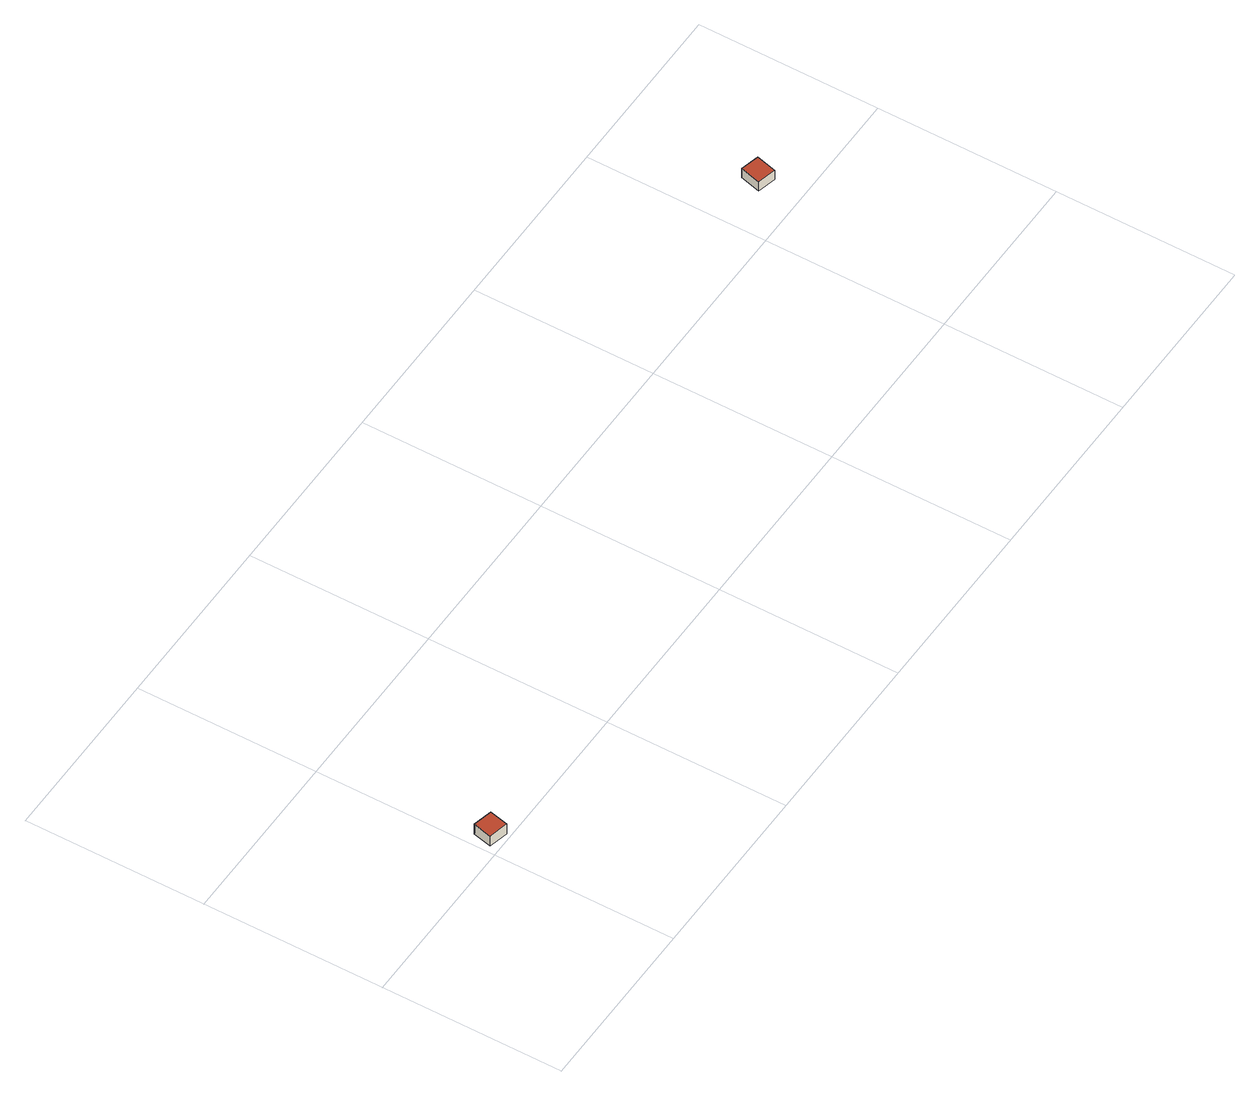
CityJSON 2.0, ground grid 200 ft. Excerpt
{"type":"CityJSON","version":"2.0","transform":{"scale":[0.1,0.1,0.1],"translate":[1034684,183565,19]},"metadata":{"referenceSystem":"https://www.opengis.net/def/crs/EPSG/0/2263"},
"CityObjects":{
"building1":{"type":"Building","attributes":{"name":"Bldg_4511001635","BIN":"4589927"},"geometry":[{"type":"MultiSurface","lod":"2","boundaries":[[[0,1,2,3]],[[4,5,6,7]],[[0,3,7,6]],[[1,0,6,5]],[[2,1,5,4]],[[3,2,4,7]]],"semantics":{"surfaces":[{"type":"RoofSurface","BIN":"4589927"},{"type":"GroundSurface"},{"type":"WallSurface"}],"values":[0,1,2,2,2,2]}}]},
"building2":{"type":"Building","attributes":{"name":"Bldg_4511006448","BIN":"4445907"},"geometry":[{"type":"MultiSurface","lod":"2","boundaries":[[[8,9,10,11]],[[12,13,14,15]],[[8,11,15,14]],[[9,8,14,13]],[[10,9,13,12]],[[11,10,12,15]]],"semantics":{"surfaces":[{"type":"RoofSurface","BIN":"4445907"},{"type":"GroundSurface"},{"type":"WallSurface"}],"values":[0,1,2,2,2,2]}}]}
},
"vertices":[
[54,261,239],[4,51,239],[217,1,239],[267,211,239],[217,1,101],[4,51,101],[54,261,101],[267,211,101],
[8567,2620,131],[8509,2393,131],[8712,2341,131],[8771,2567,131],[8712,2341,2],[8509,2393,2],[8567,2620,2],[8771,2567,2]
]}
